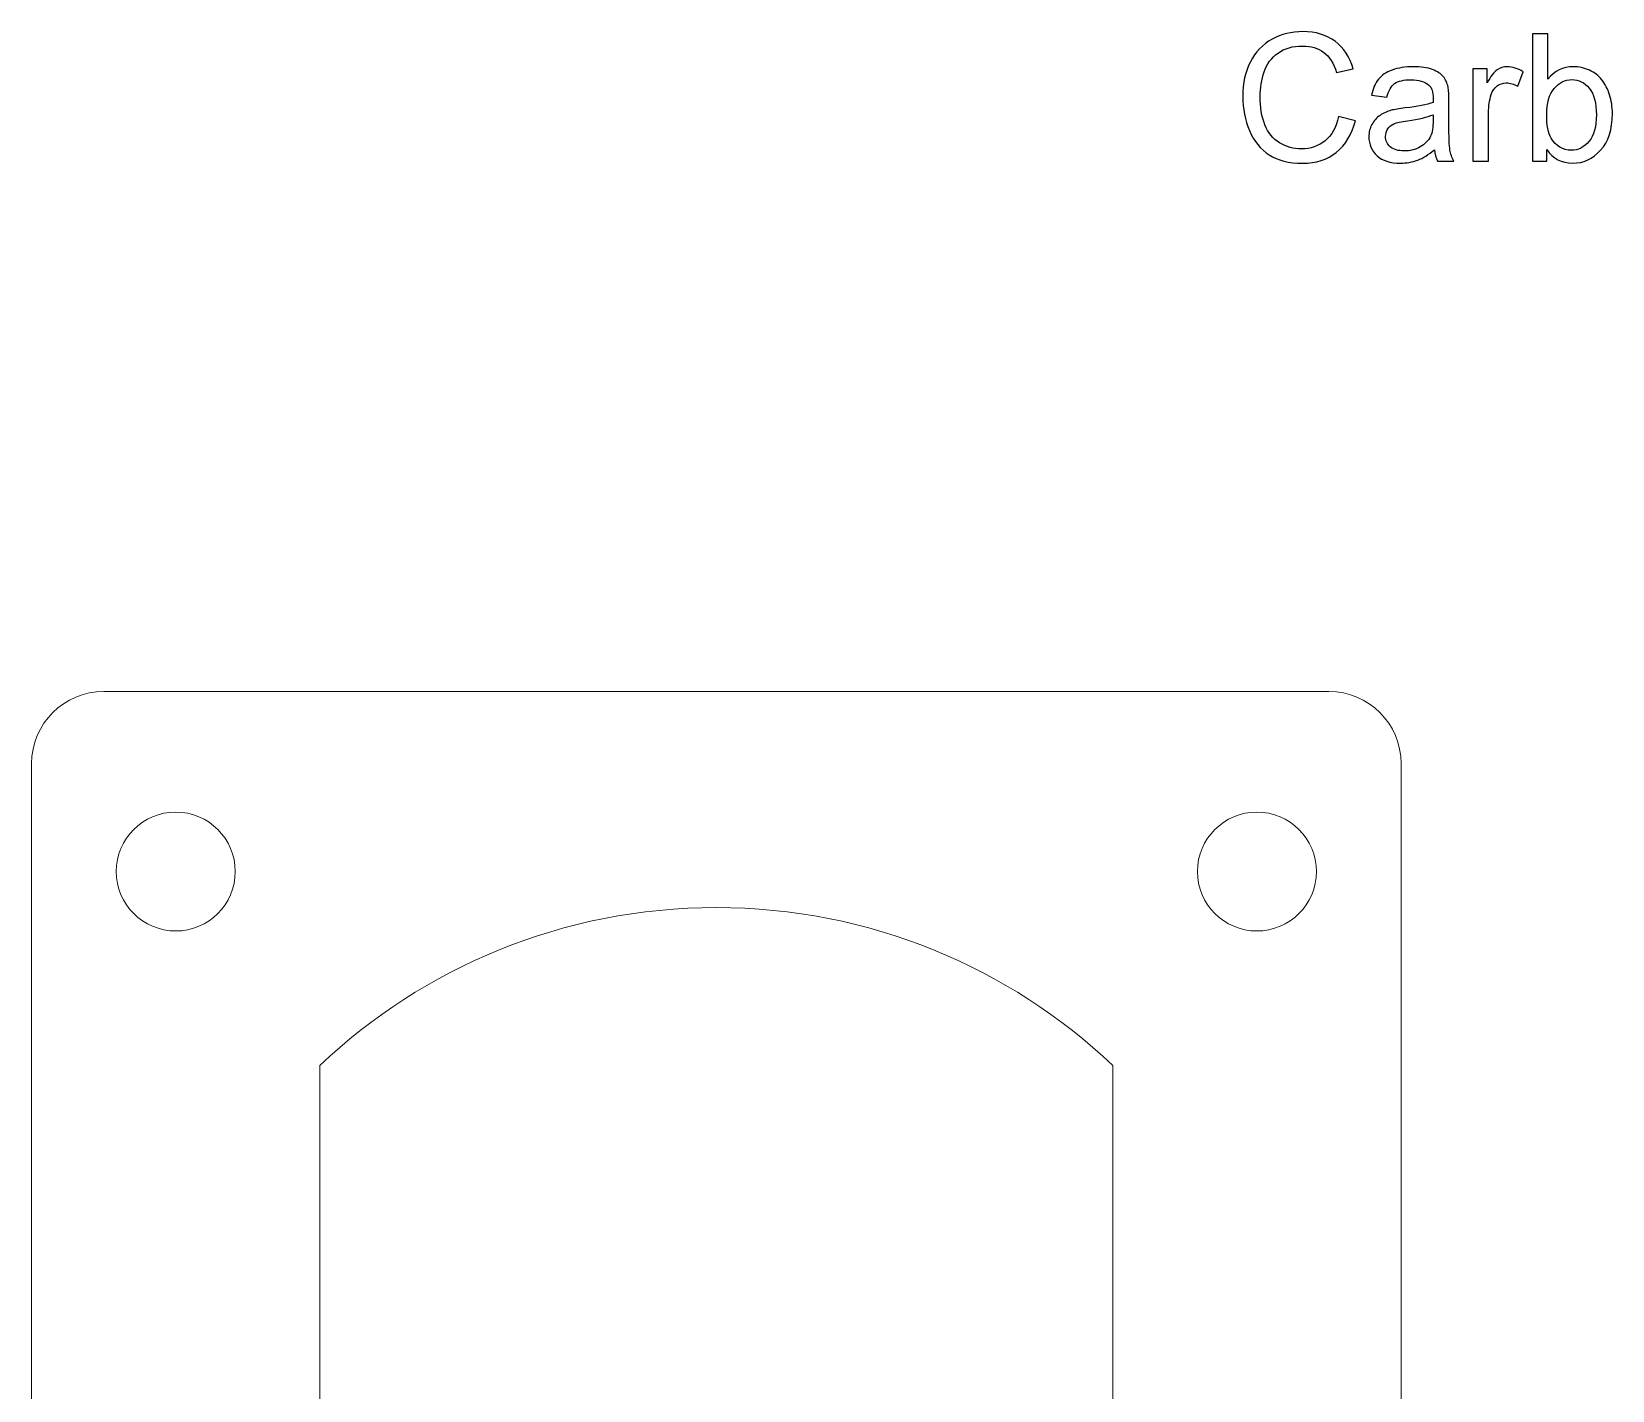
# Model space of a CAD drawing. Header units: millimetres. Extents: x -202 to 204, y -252 to 284.
# Drawn here: x -201.88 to -158.01, y 236.88 to 274.61 of the extents above; entities that cross this region are included whole.
import ezdxf

# ---------------------------------------------------------------- set-up
doc = ezdxf.new("R2010")
doc.units = ezdxf.units.MM
doc.header["$MEASUREMENT"] = 0
doc.layers.add('Layer 1', color=7, linetype='Continuous')

msp = doc.modelspace()

# ---------------------------------------------------------------- linework, layer by layer
at = {"layer": 'Layer 1', "color": 250}
for points, knots in [([(-165.6119, 272.2525), (-165.6119, 272.2525), (-165.1435, 272.134), (-165.1435, 272.134), (-165.1435, 272.134), (-165.2415, 271.7504), (-165.4185, 271.4574), (-165.6728, 271.2549), (-165.6728, 271.2549), (-165.928, 271.0532), (-166.2391, 270.9528), (-166.6079, 270.9528), (-166.6079, 270.9528), (-166.989, 270.9528), (-167.2985, 271.0302), (-167.5372, 271.1849), (-167.5372, 271.1849), (-167.7759, 271.3405), (-167.9578, 271.5652), (-168.0821, 271.8591), (-168.0821, 271.8591), (-168.2064, 272.1538), (-168.269, 272.4698), (-168.269, 272.8073), (-168.269, 272.8073), (-168.269, 273.1753), (-168.199, 273.4963), (-168.0583, 273.7704), (-168.0583, 273.7704), (-167.9175, 274.0445), (-167.7175, 274.2528), (-167.4574, 274.3952), (-167.4574, 274.3952), (-167.1981, 274.5376), (-166.9125, 274.6083), (-166.6005, 274.6083), (-166.6005, 274.6083), (-166.2465, 274.6083), (-165.9494, 274.5186), (-165.7082, 274.3384), (-165.7082, 274.3384), (-165.467, 274.1581), (-165.2991, 273.9054), (-165.2045, 273.5786), (-165.2045, 273.5786), (-165.2045, 273.5786), (-165.6646, 273.47), (-165.6646, 273.47), (-165.6646, 273.47), (-165.7469, 273.7276), (-165.8654, 273.9144), (-166.0218, 274.0322), (-166.0218, 274.0322), (-166.1774, 274.1499), (-166.3733, 274.2083), (-166.6104, 274.2083), (-166.6104, 274.2083), (-166.882, 274.2083), (-167.1084, 274.1433), (-167.2911, 274.0132), (-167.2911, 274.0132), (-167.4738, 273.8823), (-167.6022, 273.7078), (-167.6755, 273.4881), (-167.6755, 273.4881), (-167.7496, 273.2691), (-167.7866, 273.0427), (-167.7866, 272.8098), (-167.7866, 272.8098), (-167.7866, 272.5085), (-167.743, 272.2468), (-167.6557, 272.0221), (-167.6557, 272.0221), (-167.5677, 271.7982), (-167.4319, 271.6303), (-167.2467, 271.5191), (-167.2467, 271.5191), (-167.0614, 271.408), (-166.8614, 271.3529), (-166.6458, 271.3529), (-166.6458, 271.3529), (-166.384, 271.3529), (-166.1626, 271.4286), (-165.9807, 271.5792), (-165.9807, 271.5792), (-165.7988, 271.7307), (-165.6761, 271.9554), (-165.6119, 272.2525)], [0, 0, 0, 0, 0.0434783, 0.0434783, 0.0434783, 0.0434783, 0.0869565, 0.0869565, 0.0869565, 0.0869565, 0.1304348, 0.1304348, 0.1304348, 0.1304348, 0.173913, 0.173913, 0.173913, 0.173913, 0.2173913, 0.2173913, 0.2173913, 0.2173913, 0.2608696, 0.2608696, 0.2608696, 0.2608696, 0.3043478, 0.3043478, 0.3043478, 0.3043478, 0.3478261, 0.3478261, 0.3478261, 0.3478261, 0.3913043, 0.3913043, 0.3913043, 0.3913043, 0.4347826, 0.4347826, 0.4347826, 0.4347826, 0.4782609, 0.4782609, 0.4782609, 0.4782609, 0.5217391, 0.5217391, 0.5217391, 0.5217391, 0.5652174, 0.5652174, 0.5652174, 0.5652174, 0.6086957, 0.6086957, 0.6086957, 0.6086957, 0.6521739, 0.6521739, 0.6521739, 0.6521739, 0.6956522, 0.6956522, 0.6956522, 0.6956522, 0.7391304, 0.7391304, 0.7391304, 0.7391304, 0.7826087, 0.7826087, 0.7826087, 0.7826087, 0.826087, 0.826087, 0.826087, 0.826087, 0.8695652, 0.8695652, 0.8695652, 0.8695652, 0.9130435, 0.9130435, 0.9130435, 0.9130435, 1, 1, 1, 1]), ([(-159.8311, 271.0129), (-159.8311, 271.0129), (-160.2336, 271.0129), (-160.2336, 271.0129), (-160.2336, 271.0129), (-160.2336, 271.0129), (-160.2336, 274.5483), (-160.2336, 274.5483), (-160.2336, 274.5483), (-160.2336, 274.5483), (-159.7998, 274.5483), (-159.7998, 274.5483), (-159.7998, 274.5483), (-159.7998, 274.5483), (-159.7998, 273.2872), (-159.7998, 273.2872), (-159.7998, 273.2872), (-159.6163, 273.5169), (-159.3825, 273.6321), (-159.0985, 273.6321), (-159.0985, 273.6321), (-158.9405, 273.6321), (-158.7915, 273.6), (-158.6507, 273.5366), (-158.6507, 273.5366), (-158.51, 273.4732), (-158.3947, 273.3835), (-158.3034, 273.2691), (-158.3034, 273.2691), (-158.2128, 273.1539), (-158.1412, 273.0156), (-158.0902, 272.8526), (-158.0902, 272.8526), (-158.0383, 272.6904), (-158.0128, 272.5168), (-158.0128, 272.3324), (-158.0128, 272.3324), (-158.0128, 271.8928), (-158.1214, 271.5537), (-158.3388, 271.3142), (-158.3388, 271.3142), (-158.5552, 271.0746), (-158.8162, 270.9553), (-159.1199, 270.9553), (-159.1199, 270.9553), (-159.422, 270.9553), (-159.6591, 271.0812), (-159.8311, 271.3339), (-159.8311, 271.3339), (-159.8311, 271.3339), (-159.8311, 271.0129), (-159.8311, 271.0129)], [0, 0, 0, 0, 0.0714286, 0.0714286, 0.0714286, 0.0714286, 0.1428571, 0.1428571, 0.1428571, 0.1428571, 0.2142857, 0.2142857, 0.2142857, 0.2142857, 0.2857143, 0.2857143, 0.2857143, 0.2857143, 0.3571429, 0.3571429, 0.3571429, 0.3571429, 0.4285714, 0.4285714, 0.4285714, 0.4285714, 0.5, 0.5, 0.5, 0.5, 0.5714286, 0.5714286, 0.5714286, 0.5714286, 0.6428571, 0.6428571, 0.6428571, 0.6428571, 0.7142857, 0.7142857, 0.7142857, 0.7142857, 0.7857143, 0.7857143, 0.7857143, 0.7857143, 0.8571429, 0.8571429, 0.8571429, 0.8571429, 1, 1, 1, 1]), ([(-162.9516, 271.329), (-163.1129, 271.1923), (-163.2677, 271.096), (-163.4158, 271.0392), (-163.4158, 271.0392), (-163.5648, 270.9833), (-163.7245, 270.9553), (-163.8949, 270.9553), (-163.8949, 270.9553), (-164.1764, 270.9553), (-164.3921, 271.0236), (-164.5435, 271.1611), (-164.5435, 271.1611), (-164.6942, 271.2985), (-164.7699, 271.4747), (-164.7699, 271.6879), (-164.7699, 271.6879), (-164.7699, 271.8138), (-164.7419, 271.9282), (-164.6843, 272.0319), (-164.6843, 272.0319), (-164.6275, 272.1357), (-164.5526, 272.2188), (-164.4604, 272.2813), (-164.4604, 272.2813), (-164.3674, 272.3439), (-164.2637, 272.3916), (-164.1476, 272.4238), (-164.1476, 272.4238), (-164.0628, 272.446), (-163.9344, 272.4682), (-163.7624, 272.4888), (-163.7624, 272.4888), (-163.4117, 272.5308), (-163.1532, 272.5801), (-162.9878, 272.6386), (-162.9878, 272.6386), (-162.9862, 272.6979), (-162.9853, 272.7357), (-162.9853, 272.7514), (-162.9853, 272.7514), (-162.9853, 272.9283), (-163.0265, 273.0534), (-163.1088, 273.1251), (-163.1088, 273.1251), (-163.2191, 273.2238), (-163.3845, 273.2724), (-163.6027, 273.2724), (-163.6027, 273.2724), (-163.8068, 273.2724), (-163.9574, 273.237), (-164.0554, 273.1654), (-164.0554, 273.1654), (-164.1525, 273.0938), (-164.2241, 272.967), (-164.2711, 272.7851), (-164.2711, 272.7851), (-164.2711, 272.7851), (-164.695, 272.8435), (-164.695, 272.8435), (-164.695, 272.8435), (-164.6563, 273.0246), (-164.5929, 273.172), (-164.5048, 273.2831), (-164.5048, 273.2831), (-164.4168, 273.395), (-164.2883, 273.4815), (-164.1213, 273.5416), (-164.1213, 273.5416), (-163.9542, 273.6017), (-163.7607, 273.6321), (-163.5401, 273.6321), (-163.5401, 273.6321), (-163.3212, 273.6321), (-163.1442, 273.6058), (-163.0076, 273.5547), (-163.0076, 273.5547), (-162.8709, 273.5029), (-162.7705, 273.4387), (-162.7055, 273.3605), (-162.7055, 273.3605), (-162.6413, 273.2823), (-162.5968, 273.1843), (-162.5705, 273.065), (-162.5705, 273.065), (-162.5565, 272.9909), (-162.5491, 272.8575), (-162.5491, 272.6649), (-162.5491, 272.6649), (-162.5491, 272.6649), (-162.5491, 272.0863), (-162.5491, 272.0863), (-162.5491, 272.0863), (-162.5491, 271.6821), (-162.54, 271.4269), (-162.5211, 271.3208), (-162.5211, 271.3208), (-162.503, 271.2137), (-162.4659, 271.1109), (-162.4116, 271.0129), (-162.4116, 271.0129), (-162.4116, 271.0129), (-162.8651, 271.0129), (-162.8651, 271.0129), (-162.8651, 271.0129), (-162.9096, 271.1026), (-162.9392, 271.208), (-162.9516, 271.329)], [0, 0, 0, 0, 0.0357143, 0.0357143, 0.0357143, 0.0357143, 0.0714286, 0.0714286, 0.0714286, 0.0714286, 0.1071429, 0.1071429, 0.1071429, 0.1071429, 0.1428571, 0.1428571, 0.1428571, 0.1428571, 0.1785714, 0.1785714, 0.1785714, 0.1785714, 0.2142857, 0.2142857, 0.2142857, 0.2142857, 0.25, 0.25, 0.25, 0.25, 0.2857143, 0.2857143, 0.2857143, 0.2857143, 0.3214286, 0.3214286, 0.3214286, 0.3214286, 0.3571429, 0.3571429, 0.3571429, 0.3571429, 0.3928571, 0.3928571, 0.3928571, 0.3928571, 0.4285714, 0.4285714, 0.4285714, 0.4285714, 0.4642857, 0.4642857, 0.4642857, 0.4642857, 0.5, 0.5, 0.5, 0.5, 0.5357143, 0.5357143, 0.5357143, 0.5357143, 0.5714286, 0.5714286, 0.5714286, 0.5714286, 0.6071429, 0.6071429, 0.6071429, 0.6071429, 0.6428571, 0.6428571, 0.6428571, 0.6428571, 0.6785714, 0.6785714, 0.6785714, 0.6785714, 0.7142857, 0.7142857, 0.7142857, 0.7142857, 0.75, 0.75, 0.75, 0.75, 0.7857143, 0.7857143, 0.7857143, 0.7857143, 0.8214286, 0.8214286, 0.8214286, 0.8214286, 0.8571429, 0.8571429, 0.8571429, 0.8571429, 0.8928571, 0.8928571, 0.8928571, 0.8928571, 0.9285714, 0.9285714, 0.9285714, 0.9285714, 1, 1, 1, 1]), ([(-161.8807, 271.0129), (-161.8807, 271.0129), (-161.8807, 273.5737), (-161.8807, 273.5737), (-161.8807, 273.5737), (-161.8807, 273.5737), (-161.4905, 273.5737), (-161.4905, 273.5737), (-161.4905, 273.5737), (-161.4905, 273.5737), (-161.4905, 273.186), (-161.4905, 273.186), (-161.4905, 273.186), (-161.3909, 273.3671), (-161.2987, 273.4872), (-161.2139, 273.5449), (-161.2139, 273.5449), (-161.13, 273.6025), (-161.037, 273.6321), (-160.9357, 273.6321), (-160.9357, 273.6321), (-160.7892, 273.6321), (-160.641, 273.5852), (-160.4896, 273.4922), (-160.4896, 273.4922), (-160.4896, 273.4922), (-160.6394, 273.0888), (-160.6394, 273.0888), (-160.6394, 273.0888), (-160.7448, 273.1522), (-160.8509, 273.1835), (-160.9571, 273.1835), (-160.9571, 273.1835), (-161.0526, 273.1835), (-161.1374, 273.1547), (-161.2131, 273.0979), (-161.2131, 273.0979), (-161.2888, 273.0403), (-161.3423, 272.9613), (-161.3745, 272.86), (-161.3745, 272.86), (-161.423, 272.7061), (-161.4469, 272.5373), (-161.4469, 272.3538), (-161.4469, 272.3538), (-161.4469, 272.3538), (-161.4469, 271.0129), (-161.4469, 271.0129), (-161.4469, 271.0129), (-161.4469, 271.0129), (-161.8807, 271.0129), (-161.8807, 271.0129)], [0, 0, 0, 0, 0.0714286, 0.0714286, 0.0714286, 0.0714286, 0.1428571, 0.1428571, 0.1428571, 0.1428571, 0.2142857, 0.2142857, 0.2142857, 0.2142857, 0.2857143, 0.2857143, 0.2857143, 0.2857143, 0.3571429, 0.3571429, 0.3571429, 0.3571429, 0.4285714, 0.4285714, 0.4285714, 0.4285714, 0.5, 0.5, 0.5, 0.5, 0.5714286, 0.5714286, 0.5714286, 0.5714286, 0.6428571, 0.6428571, 0.6428571, 0.6428571, 0.7142857, 0.7142857, 0.7142857, 0.7142857, 0.7857143, 0.7857143, 0.7857143, 0.7857143, 0.8571429, 0.8571429, 0.8571429, 0.8571429, 1, 1, 1, 1]), ([(-159.836, 272.3126), (-159.836, 272.0056), (-159.7941, 271.7842), (-159.7109, 271.6475), (-159.7109, 271.6475), (-159.5743, 271.4236), (-159.3891, 271.3117), (-159.1561, 271.3117), (-159.1561, 271.3117), (-158.966, 271.3117), (-158.8022, 271.394), (-158.6639, 271.5595), (-158.6639, 271.5595), (-158.5256, 271.7241), (-158.4565, 271.9694), (-158.4565, 272.2962), (-158.4565, 272.2962), (-158.4565, 272.6304), (-158.5231, 272.8773), (-158.6557, 273.0362), (-158.6557, 273.0362), (-158.7882, 273.195), (-158.9487, 273.2749), (-159.1364, 273.2749), (-159.1364, 273.2749), (-159.3265, 273.2749), (-159.4903, 273.1926), (-159.6286, 273.0279), (-159.6286, 273.0279), (-159.7669, 272.8633), (-159.836, 272.6246), (-159.836, 272.3126)], [0, 0, 0, 0, 0.1111111, 0.1111111, 0.1111111, 0.1111111, 0.2222222, 0.2222222, 0.2222222, 0.2222222, 0.3333333, 0.3333333, 0.3333333, 0.3333333, 0.4444444, 0.4444444, 0.4444444, 0.4444444, 0.5555556, 0.5555556, 0.5555556, 0.5555556, 0.6666667, 0.6666667, 0.6666667, 0.6666667, 0.7777778, 0.7777778, 0.7777778, 0.7777778, 1, 1, 1, 1]), ([(-162.9878, 272.2986), (-163.1458, 272.2336), (-163.3821, 272.1793), (-163.6965, 272.134), (-163.6965, 272.134), (-163.8751, 272.1085), (-164.0019, 272.0797), (-164.0752, 272.0476), (-164.0752, 272.0476), (-164.1492, 272.0155), (-164.2069, 271.9686), (-164.2464, 271.906), (-164.2464, 271.906), (-164.2867, 271.8443), (-164.3073, 271.7759), (-164.3073, 271.7002), (-164.3073, 271.7002), (-164.3073, 271.5842), (-164.2628, 271.4878), (-164.1756, 271.4105), (-164.1756, 271.4105), (-164.0883, 271.3339), (-163.9599, 271.2952), (-163.7912, 271.2952), (-163.7912, 271.2952), (-163.6241, 271.2952), (-163.4751, 271.3315), (-163.345, 271.4047), (-163.345, 271.4047), (-163.215, 271.478), (-163.1187, 271.5784), (-163.0578, 271.7052), (-163.0578, 271.7052), (-163.0108, 271.8031), (-162.9878, 271.948), (-162.9878, 272.1389), (-162.9878, 272.1389), (-162.9878, 272.1389), (-162.9878, 272.2986), (-162.9878, 272.2986)], [0, 0, 0, 0, 0.0909091, 0.0909091, 0.0909091, 0.0909091, 0.1818182, 0.1818182, 0.1818182, 0.1818182, 0.2727273, 0.2727273, 0.2727273, 0.2727273, 0.3636364, 0.3636364, 0.3636364, 0.3636364, 0.4545455, 0.4545455, 0.4545455, 0.4545455, 0.5454545, 0.5454545, 0.5454545, 0.5454545, 0.6363636, 0.6363636, 0.6363636, 0.6363636, 0.7272727, 0.7272727, 0.7272727, 0.7272727, 0.8181818, 0.8181818, 0.8181818, 0.8181818, 1, 1, 1, 1])]:
    msp.add_open_spline(points, degree=3, knots=knots, dxfattribs=at)
at = {"layer": 'Layer 1', "color": 254, "lineweight": 20}
for points, knots in [([(-199.8764, 256.2874), (-199.8764, 256.2874), (-165.8764, 256.2874), (-165.8764, 256.2874), (-165.8764, 256.2874), (-164.7764, 256.2874), (-163.8764, 255.3874), (-163.8764, 254.2874), (-163.8764, 254.2874), (-163.8764, 254.2874), (-163.8764, 214.2874), (-163.8764, 214.2874), (-163.8764, 214.2874), (-163.8764, 213.1874), (-164.7764, 212.2874), (-165.8764, 212.2874), (-165.8764, 212.2874), (-165.8764, 212.2874), (-199.8764, 212.2874), (-199.8764, 212.2874), (-199.8764, 212.2874), (-200.9764, 212.2874), (-201.8764, 213.1874), (-201.8764, 214.2874), (-201.8764, 214.2874), (-201.8764, 214.2874), (-201.8764, 254.2874), (-201.8764, 254.2874), (-201.8764, 254.2874), (-201.8764, 255.3874), (-200.9764, 256.2874), (-199.8764, 256.2874)], [0, 0, 0, 0, 0.1111111, 0.1111111, 0.1111111, 0.1111111, 0.2222222, 0.2222222, 0.2222222, 0.2222222, 0.3333333, 0.3333333, 0.3333333, 0.3333333, 0.4444444, 0.4444444, 0.4444444, 0.4444444, 0.5555556, 0.5555556, 0.5555556, 0.5555556, 0.6666667, 0.6666667, 0.6666667, 0.6666667, 0.7777778, 0.7777778, 0.7777778, 0.7777778, 1, 1, 1, 1]), ([(-197.8764, 252.9374), (-196.9651, 252.9374), (-196.2264, 252.1987), (-196.2264, 251.2874), (-196.2264, 251.2874), (-196.2264, 250.3761), (-196.9651, 249.6374), (-197.8764, 249.6374), (-197.8764, 249.6374), (-198.7877, 249.6374), (-199.5264, 250.3761), (-199.5264, 251.2874), (-199.5264, 251.2874), (-199.5264, 252.1987), (-198.7877, 252.9374), (-197.8764, 252.9374)], [0, 0, 0, 0, 0.2, 0.2, 0.2, 0.2, 0.4, 0.4, 0.4, 0.4, 0.6, 0.6, 0.6, 0.6, 1, 1, 1, 1]), ([(-167.8764, 252.9374), (-166.9651, 252.9374), (-166.2264, 252.1987), (-166.2264, 251.2874), (-166.2264, 251.2874), (-166.2264, 250.3761), (-166.9651, 249.6374), (-167.8764, 249.6374), (-167.8764, 249.6374), (-168.7877, 249.6374), (-169.5264, 250.3761), (-169.5264, 251.2874), (-169.5264, 251.2874), (-169.5264, 252.1987), (-168.7877, 252.9374), (-167.8764, 252.9374)], [0, 0, 0, 0, 0.2, 0.2, 0.2, 0.2, 0.4, 0.4, 0.4, 0.4, 0.6, 0.6, 0.6, 0.6, 1, 1, 1, 1]), ([(-182.8764, 250.2874), (-178.6154, 250.2874), (-174.7438, 248.6213), (-171.8764, 245.9056), (-171.8764, 245.9056), (-171.8764, 245.9056), (-171.8764, 222.6692), (-171.8764, 222.6692), (-171.8764, 222.6692), (-174.7438, 219.9535), (-178.6154, 218.2874), (-182.8764, 218.2874), (-182.8764, 218.2874), (-187.1374, 218.2874), (-191.009, 219.9535), (-193.8764, 222.6692), (-193.8764, 222.6692), (-193.8764, 222.6692), (-193.8764, 245.9056), (-193.8764, 245.9056), (-193.8764, 245.9056), (-191.009, 248.6213), (-187.1374, 250.2874), (-182.8764, 250.2874)], [0, 0, 0, 0, 0.1428571, 0.1428571, 0.1428571, 0.1428571, 0.2857143, 0.2857143, 0.2857143, 0.2857143, 0.4285714, 0.4285714, 0.4285714, 0.4285714, 0.5714286, 0.5714286, 0.5714286, 0.5714286, 0.7142857, 0.7142857, 0.7142857, 0.7142857, 1, 1, 1, 1])]:
    msp.add_open_spline(points, degree=3, knots=knots, dxfattribs=at)

doc.saveas('drawing.dxf')
